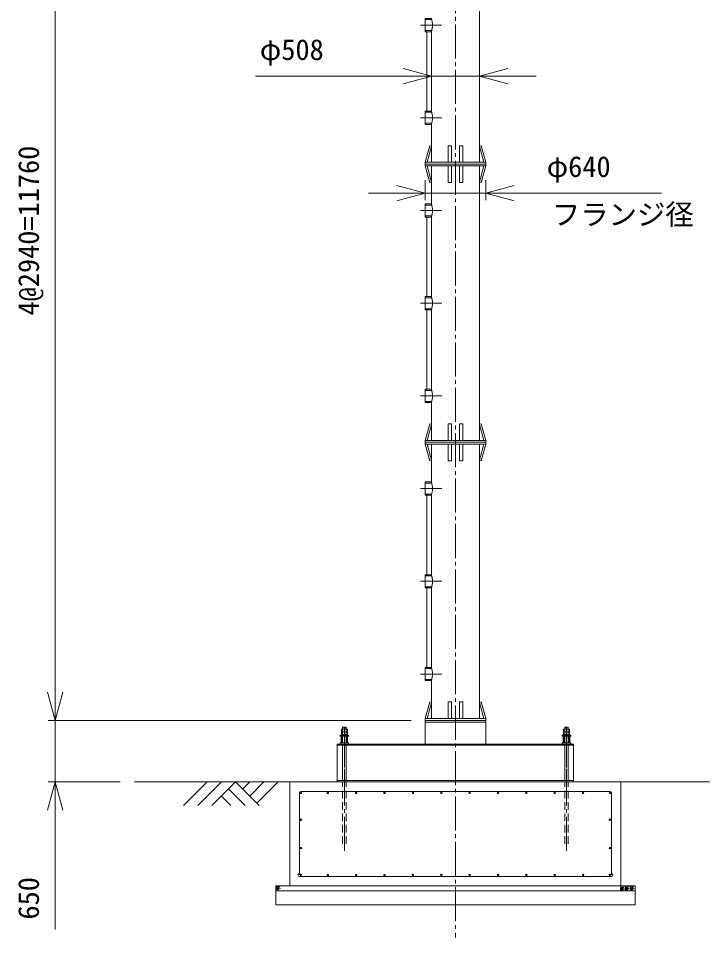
# Model space of a CAD drawing. Units: millimetres, scale not verified. Extents: x -13243 to 13194, y -18215 to 20682.
# Drawn here: x -13078 to -5768, y -9332 to 384 of the extents above; entities that cross this region are included whole.
import ezdxf
from ezdxf.enums import TextEntityAlignment as Align

# ---------------------------------------------------------------- set-up
doc = ezdxf.new("R2010")
doc.units = ezdxf.units.MM
doc.header["$LTSCALE"] = 40
for name, pattern in [('CHAIN2', [12, 9, -1, 1, -1]), ('DASHED2', [3, 2, -1]), ('USER2', [17.25, 15, -0.75, 0.75, -0.75])]:
    doc.linetypes.add(name, pattern=pattern)
for name, color, linetype, lineweight in [('0-1_Defpoints', 3, 'USER2', 18), ('0-2_05 寸法', 7, 'Continuous', 18), ('0-3_10 当社外形線', 3, 'Continuous', 18), ('0-4_12 当社中心線', 3, 'CHAIN2', 18), ('0-5_20 躯体・土木、外形線', 1, 'Continuous', 18), ('0-6_32 関連中心線', 6, 'CHAIN2', 18), ('0-7_30 関連外形線', 6, 'Continuous', 18), ('0-8_33 関連破線', 6, 'DASHED2', 18)]:
    doc.layers.add(name, color=color, linetype=linetype, lineweight=lineweight)
doc.styles.add('ＭＳ ゴシック', font='')
doc.styles.get('ＭＳ ゴシック').set_extended_font_data('MS Gothic')

msp = doc.modelspace()

# ---------------------------------------------------------------- linework, layer by layer
at = {"layer": '0-1_Defpoints'}
for p, q in [((-8467.47, -1156.25), (-8444, -1156.25)), ((-8455.73, -1167.98), (-8455.73, -1144.51)), ((-8467.47, -4096.25), (-8444, -4096.25)), ((-8455.73, -4107.98), (-8455.73, -4084.51)), ((-8467.47, -7036.25), (-8444, -7036.25)), ((-8455.73, -7047.98), (-8455.73, -7024.51))]:
    msp.add_line(p, q, dxfattribs=at)
at = {"layer": '0-2_05 寸法'}
for p, q in [((-12689.51, 4423.75), (-12689.51, -6736.25)), ((-8709.73, -202.37), (-8709.73, -151.84)), ((-8201.73, -202.37), (-8201.73, -151.84)), ((-9009.73, -226.84), (-10569.73, -226.84)), ((-8709.73, -226.84), (-9009.73, -226.84)), ((-8201.73, -226.84), (-8709.73, -226.84)), ((-8201.73, -226.84), (-7901.73, -226.84)), ((-7901.73, -226.84), (-7601.73, -226.84)), ((-8775.73, -1325.25), (-8775.73, -1538.43)), ((-8135.73, -1325.41), (-8135.73, -1538.43)), ((-9075.73, -1463.43), (-9375.73, -1463.43)), ((-8775.73, -1463.43), (-9075.73, -1463.43)), ((-8775.73, -1463.43), (-8135.73, -1463.43)), ((-8135.73, -1463.43), (-7835.73, -1463.43)), ((-7835.73, -1463.43), (-6275.73, -1463.43)), ((-12689.51, -6736.25), (-12689.51, -6436.25)), ((-12689.51, -7036.25), (-12689.51, -6736.25)), ((-12689.51, -7036.25), (-12689.51, -6736.25)), ((-8925.73, -7036.25), (-12764.51, -7036.25)), ((-8925.73, -7036.25), (-12764.51, -7036.25)), ((-12689.51, -7036.25), (-12689.51, -7686.25)), ((-12001.02, -7686.25), (-12764.51, -7686.25)), ((-12689.51, -7686.25), (-12689.51, -7986.25)), ((-12689.51, -7986.25), (-12689.51, -9246.25))]:
    msp.add_line(p, q, dxfattribs=at)
for points in [[(-9009.73, -146.46), (-8709.73, -226.84), (-9009.73, -307.23)], [(-7901.73, -307.23), (-8201.73, -226.84), (-7901.73, -146.46)], [(-9075.73, -1383.05), (-8775.73, -1463.43), (-9075.73, -1543.82)], [(-7835.73, -1543.82), (-8135.73, -1463.43), (-7835.73, -1383.05)], [(-12609.13, -6736.25), (-12689.51, -7036.25), (-12769.9, -6736.25)], [(-12609.13, -6736.25), (-12689.51, -7036.25), (-12769.9, -6736.25)], [(-12769.9, -7986.25), (-12689.51, -7686.25), (-12609.13, -7986.25)]]:
    msp.add_lwpolyline(points, dxfattribs=at)
at = {"layer": '0-3_10 当社外形線'}
for p, q in [((-8201.73, 1764.23), (-8201.73, -1137.25)), ((-8774.73, 383.65), (-8710.55, 383.65)), ((-8774.73, 371.65), (-8710.55, 371.65)), ((-8774.73, 371.65), (-8711.94, 371.65)), ((-8774.73, 255.85), (-8711.94, 255.85)), ((-8774.73, 255.85), (-8710.55, 255.85)), ((-8774.73, 243.85), (-8710.55, 243.85)), ((-8759.73, -597.36), (-8759.73, 242.98)), ((-8709.73, -596.71), (-8709.73, 242.81)), ((-8774.73, -608.35), (-8711.94, -608.35)), ((-8774.68, -664.13), (-8774.68, -724.13)), ((-8774.73, -724.15), (-8710.55, -724.15)), ((-8774.73, -736.15), (-8710.55, -736.15)), ((-8709.73, -1136.95), (-8709.73, -736.93)), ((-8756.03, -1136.97), (-8710.26, -966.98)), ((-8756.03, -1136.97), (-8710.26, -966.98)), ((-8533.23, -1134.78), (-8533.23, -961.25)), ((-8533.23, -1134.78), (-8533.23, -961.25)), ((-8378.23, -1134.78), (-8378.23, -961.25)), ((-8378.23, -1134.78), (-8378.23, -961.25)), ((-8155.44, -1136.97), (-8201.21, -966.98)), ((-8155.44, -1136.97), (-8201.21, -966.98)), ((-8775.73, -1156.25), (-8135.73, -1156.25)), ((-8775.73, -1156.25), (-8135.73, -1156.25)), ((-8756.03, -1175.52), (-8710.26, -1345.51)), ((-8709.73, -1175.68), (-8709.73, -1576.1)), ((-8533.23, -1177.72), (-8533.23, -1351.25)), ((-8378.23, -1177.72), (-8378.23, -1351.25)), ((-8201.73, -1175.77), (-8201.73, -4077.25)), ((-8155.44, -1175.52), (-8201.21, -1345.51)), ((-8774.73, -1576.35), (-8710.55, -1576.35)), ((-8774.73, -1588.35), (-8710.55, -1588.35)), ((-8774.68, -1644.13), (-8774.68, -1704.13)), ((-8774.73, -1704.15), (-8711.94, -1704.15)), ((-8759.73, -1715.13), (-8759.73, -2555.47)), ((-8709.73, -1715.13), (-8709.73, -2555.31)), ((-8774.73, -2556.35), (-8710.55, -2556.35)), ((-8774.73, -2568.35), (-8710.55, -2568.35)), ((-8774.73, -2568.35), (-8711.94, -2568.35)), ((-8774.73, -2684.15), (-8711.94, -2684.15)), ((-8774.73, -2684.15), (-8710.55, -2684.15)), ((-8774.73, -2696.15), (-8710.55, -2696.15)), ((-8759.73, -3537.36), (-8759.73, -2697.02)), ((-8709.73, -3536.71), (-8709.73, -2697.19)), ((-8774.73, -3548.35), (-8711.94, -3548.35)), ((-8774.73, -3664.15), (-8710.55, -3664.15)), ((-8774.73, -3676.15), (-8710.55, -3676.15)), ((-8774.68, -3604.13), (-8774.68, -3664.13)), ((-8709.73, -4076.95), (-8709.73, -3676.93)), ((-8756.03, -4076.97), (-8710.26, -3906.98)), ((-8756.03, -4076.97), (-8710.26, -3906.98)), ((-8533.23, -4074.78), (-8533.23, -3901.25)), ((-8533.23, -4074.78), (-8533.23, -3901.25)), ((-8378.23, -4074.78), (-8378.23, -3901.25)), ((-8378.23, -4074.78), (-8378.23, -3901.25)), ((-8155.44, -4076.97), (-8201.21, -3906.98)), ((-8155.44, -4076.97), (-8201.21, -3906.98)), ((-8775.73, -4096.25), (-8135.73, -4096.25)), ((-8775.73, -4096.25), (-8135.73, -4096.25)), ((-8756.03, -4115.52), (-8710.26, -4285.51)), ((-8709.73, -4115.68), (-8709.73, -4516.1)), ((-8533.23, -4117.72), (-8533.23, -4291.25)), ((-8378.23, -4117.72), (-8378.23, -4291.25)), ((-8201.73, -4115.77), (-8201.73, -7017.25)), ((-8155.44, -4115.52), (-8201.21, -4285.51)), ((-8774.73, -4516.35), (-8710.55, -4516.35)), ((-8774.73, -4528.35), (-8710.55, -4528.35)), ((-8774.73, -4644.15), (-8711.94, -4644.15)), ((-8774.68, -4584.13), (-8774.68, -4644.13)), ((-8759.73, -4655.13), (-8759.73, -5495.47)), ((-8709.73, -4655.13), (-8709.73, -5495.31)), ((-8774.73, -5496.35), (-8710.55, -5496.35)), ((-8774.73, -5508.35), (-8710.55, -5508.35)), ((-8774.73, -5508.35), (-8711.94, -5508.35)), ((-8774.73, -5624.15), (-8711.94, -5624.15)), ((-8774.73, -5624.15), (-8710.55, -5624.15)), ((-8774.73, -5636.15), (-8710.55, -5636.15)), ((-8759.73, -6477.36), (-8759.73, -5637.02)), ((-8709.73, -6476.71), (-8709.73, -5637.19)), ((-8774.73, -6488.35), (-8711.94, -6488.35)), ((-8774.73, -6604.15), (-8710.55, -6604.15)), ((-8774.68, -6544.13), (-8774.68, -6604.13)), ((-8774.73, -6616.15), (-8710.55, -6616.15)), ((-8709.73, -7016.95), (-8709.73, -6616.93)), ((-8756.03, -7016.97), (-8710.26, -6846.98)), ((-8756.03, -7016.97), (-8710.26, -6846.98)), ((-8533.23, -7014.78), (-8533.23, -6841.25)), ((-8533.23, -7014.78), (-8533.23, -6841.25)), ((-8378.23, -7014.78), (-8378.23, -6841.25)), ((-8378.23, -7014.78), (-8378.23, -6841.25)), ((-8155.44, -7016.97), (-8201.21, -6846.98)), ((-8155.44, -7016.97), (-8201.21, -6846.98)), ((-8775.73, -7036.25), (-8135.73, -7036.25)), ((-8775.73, -7036.25), (-8775.73, -7286.25)), ((-8775.73, -7036.25), (-8135.73, -7036.25)), ((-8775.73, -7055.25), (-8135.73, -7055.25)), ((-8135.73, -7036.25), (-8135.73, -7286.25)), ((-9705.73, -7686.25), (-9705.73, -7286.25)), ((-9705.73, -7286.25), (-7205.73, -7286.25)), ((-9675.73, -7192.25), (-9585.73, -7192.25)), ((-9675.73, -7204.25), (-9585.73, -7204.25)), ((-9675.73, -7274.25), (-9585.73, -7274.25)), ((-9665.73, -7274.25), (-9665.73, -7204.25)), ((-9656.73, -7274.25), (-9656.73, -7204.25)), ((-9604.73, -7274.25), (-9604.73, -7204.25)), ((-9595.73, -7274.25), (-9595.73, -7204.25)), ((-7235.73, -7192.25), (-7325.73, -7192.25)), ((-7235.73, -7204.25), (-7325.73, -7204.25)), ((-7235.73, -7274.25), (-7325.73, -7274.25)), ((-7315.73, -7274.25), (-7315.73, -7204.25)), ((-7306.73, -7274.25), (-7306.73, -7204.25)), ((-7254.73, -7274.25), (-7254.73, -7204.25)), ((-7245.73, -7274.25), (-7245.73, -7204.25)), ((-7205.73, -7686.25), (-7205.73, -7286.25)), ((-9705.73, -7299.25), (-7205.73, -7299.25)), ((-7205.73, -7299.25), (-9705.73, -7299.25)), ((-9705.73, -7673.25), (-7205.73, -7673.25)), ((-8455.73, -7696.78), (-8455.73, -7675.72)), ((-9705.73, -7686.25), (-7205.73, -7686.25)), ((-8466.27, -7686.25), (-8445.2, -7686.25))]:
    msp.add_line(p, q, dxfattribs=at)
for points in [[(-8774.73, 383.65), (-8774.73, 243.85), (-8711.94, 243.85)], [(-8774.73, 243.85), (-8774.73, 383.65), (-8711.94, 383.65)], [(-8774.73, -736.15), (-8774.73, -596.35), (-8711.94, -596.35)], [(-8775.73, -1137.08), (-8728.42, -961.35), (-8710.16, -966.26)], [(-8775.73, -1137.08), (-8728.42, -961.35), (-8710.16, -966.26)], [(-8498.23, -1134.78), (-8498.23, -961.25), (-8533.23, -961.25)], [(-8498.23, -1134.78), (-8498.23, -961.25), (-8533.23, -961.25)], [(-8413.23, -1134.78), (-8413.23, -961.25), (-8378.23, -961.25)], [(-8413.23, -1134.78), (-8413.23, -961.25), (-8378.23, -961.25)], [(-8135.73, -1156.25), (-8135.73, -1137.08), (-8183.05, -961.35), (-8201.3, -966.26)], [(-8135.73, -1156.25), (-8135.73, -1137.08), (-8183.05, -961.35), (-8201.3, -966.26)], [(-8775.73, -1156.25), (-8775.73, -1137.25), (-8135.73, -1137.25)], [(-8775.73, -1156.25), (-8775.73, -1137.25), (-8135.73, -1137.25)], [(-8775.73, -1156.25), (-8775.73, -1175.25), (-8135.73, -1175.25)], [(-8135.73, -1156.25), (-8135.73, -1175.41), (-8183.05, -1351.15), (-8201.3, -1346.23)], [(-8775.73, -1175.41), (-8728.42, -1351.15), (-8710.16, -1346.23)], [(-8498.23, -1177.72), (-8498.23, -1351.25), (-8533.23, -1351.25)], [(-8413.23, -1177.72), (-8413.23, -1351.25), (-8378.23, -1351.25)], [(-8774.73, -1576.35), (-8774.73, -1716.15), (-8711.94, -1716.15)], [(-8774.73, -2556.35), (-8774.73, -2696.15), (-8711.94, -2696.15)], [(-8774.73, -2696.15), (-8774.73, -2556.35), (-8711.94, -2556.35)], [(-8774.73, -3676.15), (-8774.73, -3536.35), (-8711.94, -3536.35)], [(-8775.73, -4077.08), (-8728.42, -3901.35), (-8710.16, -3906.26)], [(-8775.73, -4077.08), (-8728.42, -3901.35), (-8710.16, -3906.26)], [(-8498.23, -4074.78), (-8498.23, -3901.25), (-8533.23, -3901.25)], [(-8498.23, -4074.78), (-8498.23, -3901.25), (-8533.23, -3901.25)], [(-8413.23, -4074.78), (-8413.23, -3901.25), (-8378.23, -3901.25)], [(-8413.23, -4074.78), (-8413.23, -3901.25), (-8378.23, -3901.25)], [(-8135.73, -4096.25), (-8135.73, -4077.08), (-8183.05, -3901.35), (-8201.3, -3906.26)], [(-8135.73, -4096.25), (-8135.73, -4077.08), (-8183.05, -3901.35), (-8201.3, -3906.26)], [(-8775.73, -4096.25), (-8775.73, -4077.25), (-8135.73, -4077.25)], [(-8775.73, -4096.25), (-8775.73, -4077.25), (-8135.73, -4077.25)], [(-8775.73, -4096.25), (-8775.73, -4115.25), (-8135.73, -4115.25)], [(-8775.73, -4115.41), (-8728.42, -4291.15), (-8710.16, -4286.23)], [(-8498.23, -4117.72), (-8498.23, -4291.25), (-8533.23, -4291.25)], [(-8413.23, -4117.72), (-8413.23, -4291.25), (-8378.23, -4291.25)], [(-8135.73, -4096.25), (-8135.73, -4115.41), (-8183.05, -4291.15), (-8201.3, -4286.23)], [(-8774.73, -4516.35), (-8774.73, -4656.15), (-8711.94, -4656.15)], [(-8774.73, -5496.35), (-8774.73, -5636.15), (-8711.94, -5636.15)], [(-8774.73, -5636.15), (-8774.73, -5496.35), (-8711.94, -5496.35)], [(-8774.73, -6616.15), (-8774.73, -6476.35), (-8711.94, -6476.35)], [(-8775.73, -7017.08), (-8728.42, -6841.35), (-8710.16, -6846.26)], [(-8775.73, -7017.08), (-8728.42, -6841.35), (-8710.16, -6846.26)], [(-8498.23, -7014.78), (-8498.23, -6841.25), (-8533.23, -6841.25)], [(-8498.23, -7014.78), (-8498.23, -6841.25), (-8533.23, -6841.25)], [(-8413.23, -7014.78), (-8413.23, -6841.25), (-8378.23, -6841.25)], [(-8413.23, -7014.78), (-8413.23, -6841.25), (-8378.23, -6841.25)], [(-8135.73, -7036.25), (-8135.73, -7017.08), (-8183.05, -6841.35), (-8201.3, -6846.26)], [(-8135.73, -7036.25), (-8135.73, -7017.08), (-8183.05, -6841.35), (-8201.3, -6846.26)], [(-8775.73, -7036.25), (-8775.73, -7017.25), (-8135.73, -7017.25)], [(-8775.73, -7036.25), (-8775.73, -7017.25), (-8135.73, -7017.25)]]:
    msp.add_lwpolyline(points, dxfattribs=at)
for centre, start, end in [((-8953.13, 313.67), 344.24652, 16.08786), ((-8953.13, 313.84), 343.91213, 15.75348), ((-8953.13, -666.33), 344.24652, 16.08786), ((-8953.13, -1646.16), 343.91213, 15.75348), ((-8953.13, -2626.33), 344.24652, 16.08786), ((-8953.13, -2626.16), 343.91213, 15.75348), ((-8953.13, -3606.33), 344.24652, 16.08786), ((-8953.13, -4586.16), 343.91213, 15.75348), ((-8953.13, -5566.33), 344.24652, 16.08786), ((-8953.13, -5566.16), 343.91213, 15.75348), ((-8953.13, -6546.33), 344.24652, 16.08786)]:
    msp.add_arc(centre, 254, start, end, dxfattribs=at)
at = {"layer": '0-4_12 当社中心線'}
for p, q in [((-8455.73, 7039.87), (-8455.73, -9332.43)), ((-8824.34, 313.75), (-8599.61, 313.75)), ((-8824.34, -666.25), (-8599.61, -666.25)), ((-8824.34, -1646.25), (-8599.61, -1646.25)), ((-8824.34, -2626.25), (-8599.61, -2626.25)), ((-8824.34, -3606.25), (-8599.61, -3606.25)), ((-8824.34, -4586.25), (-8599.61, -4586.25)), ((-8824.34, -5566.25), (-8599.61, -5566.25)), ((-8824.34, -6546.25), (-8599.61, -6546.25)), ((-9630.73, -7147.75), (-9630.73, -7624.25)), ((-7280.73, -7147.75), (-7280.73, -7624.25)), ((-9675.73, -7204.25), (-9675.73, -7192.25)), ((-9675.73, -7286.25), (-9675.73, -7274.25)), ((-9585.73, -7204.25), (-9585.73, -7192.25)), ((-9585.73, -7286.25), (-9585.73, -7274.25)), ((-7325.73, -7204.25), (-7325.73, -7192.25)), ((-7325.73, -7286.25), (-7325.73, -7274.25)), ((-7235.73, -7204.25), (-7235.73, -7192.25)), ((-7235.73, -7286.25), (-7235.73, -7274.25)), ((-8455.73, -7697.74), (-8455.73, -7674.76)), ((-8467.22, -7686.25), (-8444.24, -7686.25))]:
    msp.add_line(p, q, dxfattribs=at)
at = {"layer": '0-5_20 躯体・土木、外形線'}
for p, q in [((-11851.02, -7686.25), (-5767.8, -7686.24)), ((-11330.73, -7936.25), (-11080.73, -7686.25)), ((-11180.73, -7936.25), (-10930.73, -7686.25)), ((-11030.73, -7936.25), (-10780.73, -7686.25)), ((-10680.73, -7936.25), (-10855.73, -7761.25)), ((-10530.73, -7936.25), (-10780.73, -7686.25)), ((-10705.73, -7761.25), (-10630.73, -7686.25)), ((-10630.73, -7836.25), (-10480.73, -7686.25)), ((-10555.73, -7911.25), (-10330.73, -7686.25)), ((-10205.73, -7686.25), (-10205.73, -8786.25)), ((-6705.73, -8786.25), (-6705.73, -7686.25)), ((-10830.73, -7936.25), (-10930.73, -7836.25)), ((-10105.73, -8670.25), (-10105.73, -7802.25)), ((-6821.73, -7786.18), (-10089.73, -7786.25)), ((-6805.73, -8670.25), (-6805.73, -7802.18)), ((-6805.73, -8686.25), (-10105.73, -8686.25)), ((-6555.73, -8786.25), (-10355.73, -8786.25)), ((-10355.73, -8786.25), (-10355.73, -8986.25)), ((-6555.73, -8836.25), (-10355.73, -8836.25)), ((-9955.73, -8786.25), (-6955.73, -8786.25)), ((-6555.73, -8786.25), (-6555.73, -8986.25)), ((-6555.73, -8986.25), (-10355.73, -8986.25))]:
    msp.add_line(p, q, dxfattribs=at)
for centre, radius in [((-10089.73, -7802.25), 8), ((-9805.73, -7802.25), 8), ((-9805.73, -7802.25), 8), ((-9505.73, -7802.25), 8), ((-9205.73, -7802.25), 8), ((-9205.73, -7802.25), 8), ((-8905.73, -7802.25), 8), ((-8605.73, -7802.25), 8), ((-8605.73, -7802.25), 8), ((-8305.73, -7802.25), 8), ((-8005.73, -7802.25), 8), ((-8005.73, -7802.25), 8), ((-7705.73, -7802.25), 8), ((-7405.73, -7802.25), 8), ((-7405.73, -7802.25), 8), ((-7105.73, -7802.25), 8), ((-7105.73, -7802.25), 8), ((-6821.73, -7802.18), 8), ((-10089.73, -8086.25), 8), ((-6821.73, -8086.25), 8), ((-10089.73, -8386.25), 8), ((-6821.73, -8386.25), 8), ((-10089.73, -8670.25), 8), ((-9805.73, -8670.25), 8), ((-9805.73, -8670.25), 8), ((-9505.73, -8670.25), 8), ((-9205.73, -8670.25), 8), ((-9205.73, -8670.25), 8), ((-8905.73, -8670.25), 8), ((-8605.73, -8670.25), 8), ((-8605.73, -8670.25), 8), ((-8305.73, -8670.25), 8), ((-8005.73, -8670.25), 8), ((-8005.73, -8670.25), 8), ((-7705.73, -8670.25), 8), ((-7405.73, -8670.25), 8), ((-7405.73, -8670.25), 8), ((-7105.73, -8670.25), 8), ((-7105.73, -8670.25), 8), ((-6821.73, -8670.25), 8), ((-10348.17, -8791.3), 2.5), ((-10347.72, -8806.8), 2.5), ((-10346.39, -8820.09), 2.5), ((-10338.41, -8798.83), 2.5), ((-10337.52, -8812.56), 2.5), ((-10336.64, -8826.29), 2.5), ((-10330.43, -8791.74), 2.5), ((-10326, -8805.47), 2.5), ((-10325.11, -8819.65), 2.5), ((-10318.01, -8792.63), 2.5), ((-10311.81, -8810.79), 2.5), ((-6709.3, -8798.64), 2.5), ((-6708.85, -8814.15), 2.5), ((-6707.52, -8827.44), 2.5), ((-6699.54, -8806.17), 2.5), ((-6698.66, -8819.91), 2.5), ((-6697.77, -8833.64), 2.5), ((-6691.56, -8799.09), 2.5), ((-6687.13, -8812.82), 2.5), ((-6686.24, -8826.99), 2.5), ((-6679.15, -8799.97), 2.5), ((-6672.94, -8818.13), 2.5), ((-6659.61, -8796.1), 2.5), ((-6659.16, -8811.6), 2.5), ((-6657.83, -8824.89), 2.5), ((-6649.85, -8803.63), 2.5), ((-6648.96, -8817.36), 2.5), ((-6648.08, -8831.09), 2.5), ((-6641.87, -8796.54), 2.5), ((-6637.44, -8810.27), 2.5), ((-6636.55, -8824.45), 2.5), ((-6629.45, -8797.43), 2.5), ((-6623.25, -8815.59), 2.5), ((-6607.37, -8794.82), 2.5), ((-6606.92, -8810.33), 2.5), ((-6605.59, -8823.62), 2.5), ((-6597.61, -8802.36), 2.5), ((-6596.73, -8816.09), 2.5), ((-6595.84, -8829.82), 2.5), ((-6589.63, -8795.27), 2.5), ((-6585.2, -8809), 2.5), ((-6584.31, -8823.18), 2.5), ((-6577.21, -8796.15), 2.5), ((-6571.01, -8814.32), 2.5)]:
    msp.add_circle(centre, radius, dxfattribs=at)
for centre, start, end in [((-10089.73, -7802.25), 90, 180), ((-6821.73, -7802.18), 0, 90), ((-10105.73, -8670.25), 90, 270), ((-6805.73, -8670.25), 270, 90)]:
    msp.add_arc(centre, 16, start, end, dxfattribs=at)
at = {"layer": '0-6_32 関連中心線'}
for p, q in [((-9630.73, -8415.04), (-9630.73, -7106.25)), ((-7280.73, -8415.04), (-7280.73, -7106.25))]:
    msp.add_line(p, q, dxfattribs=at)
at = {"layer": '0-7_30 関連外形線'}
for p, q in [((-9648.73, -7106.25), (-9612.73, -7106.25)), ((-9648.73, -7186.25), (-9648.73, -7106.25)), ((-9646.57, -7128.25), (-9646.57, -7106.25)), ((-9614.9, -7128.25), (-9614.9, -7106.25)), ((-9612.73, -7186.25), (-9612.73, -7106.25)), ((-7262.73, -7106.25), (-7298.73, -7106.25)), ((-7298.73, -7186.25), (-7298.73, -7106.25)), ((-7296.57, -7128.25), (-7296.57, -7106.25)), ((-7264.9, -7128.25), (-7264.9, -7106.25)), ((-7262.73, -7186.25), (-7262.73, -7106.25)), ((-9648.73, -7274.25), (-9648.73, -7204.25)), ((-9612.73, -7274.25), (-9612.73, -7204.25)), ((-7298.73, -7274.25), (-7298.73, -7204.25)), ((-7262.73, -7274.25), (-7262.73, -7204.25)), ((-9648.73, -7673.25), (-9648.73, -7299.25)), ((-9612.73, -7673.25), (-9612.73, -7299.25)), ((-7298.73, -7673.25), (-7298.73, -7299.25)), ((-7262.73, -7673.25), (-7262.73, -7299.25))]:
    msp.add_line(p, q, dxfattribs=at)
for points in [[(-9663.73, -7192.25), (-9663.73, -7186.25), (-9597.73, -7186.25), (-9597.73, -7192.25)], [(-9662.48, -7157.25), (-9662.48, -7128.25), (-9598.98, -7128.25), (-9598.98, -7157.25)], [(-9662.48, -7186.25), (-9662.48, -7157.25), (-9598.98, -7157.25), (-9598.98, -7186.25)], [(-7247.73, -7192.25), (-7247.73, -7186.25), (-7313.73, -7186.25), (-7313.73, -7192.25)], [(-7248.98, -7157.25), (-7248.98, -7128.25), (-7312.48, -7128.25), (-7312.48, -7157.25)], [(-7248.98, -7186.25), (-7248.98, -7157.25), (-7312.48, -7157.25), (-7312.48, -7186.25)]]:
    msp.add_lwpolyline(points, dxfattribs=at)
at = {"layer": '0-8_33 関連破線'}
for p, q in [((-9648.73, -8340.25), (-9648.73, -7686.25)), ((-9612.73, -8340.25), (-9612.73, -7686.25)), ((-7298.73, -8340.25), (-7298.73, -7686.25)), ((-7262.73, -8340.25), (-7262.73, -7686.25))]:
    msp.add_line(p, q, dxfattribs=at)

# ---------------------------------------------------------------- texts
at = {"layer": '0-2_05 寸法', "style": 'ＭＳ ゴシック'}
for s, p in [('φ508', (-10524.73, -121.84)), ('φ640', (-7490.73, -1358.43)), ('フランジ径', (-7436.24, -1864.75))]:
    msp.add_text(s, height=219.9, dxfattribs=at).set_placement(p, align=Align.BOTTOM_LEFT)
for s, p in [('4@2940=11760', (-12794.51, -2756.25)), ('650', (-12794.51, -9141.25))]:
    msp.add_text(s, height=219.9, rotation=90, dxfattribs=at).set_placement(p, align=Align.BOTTOM_LEFT)

doc.saveas('drawing.dxf')
